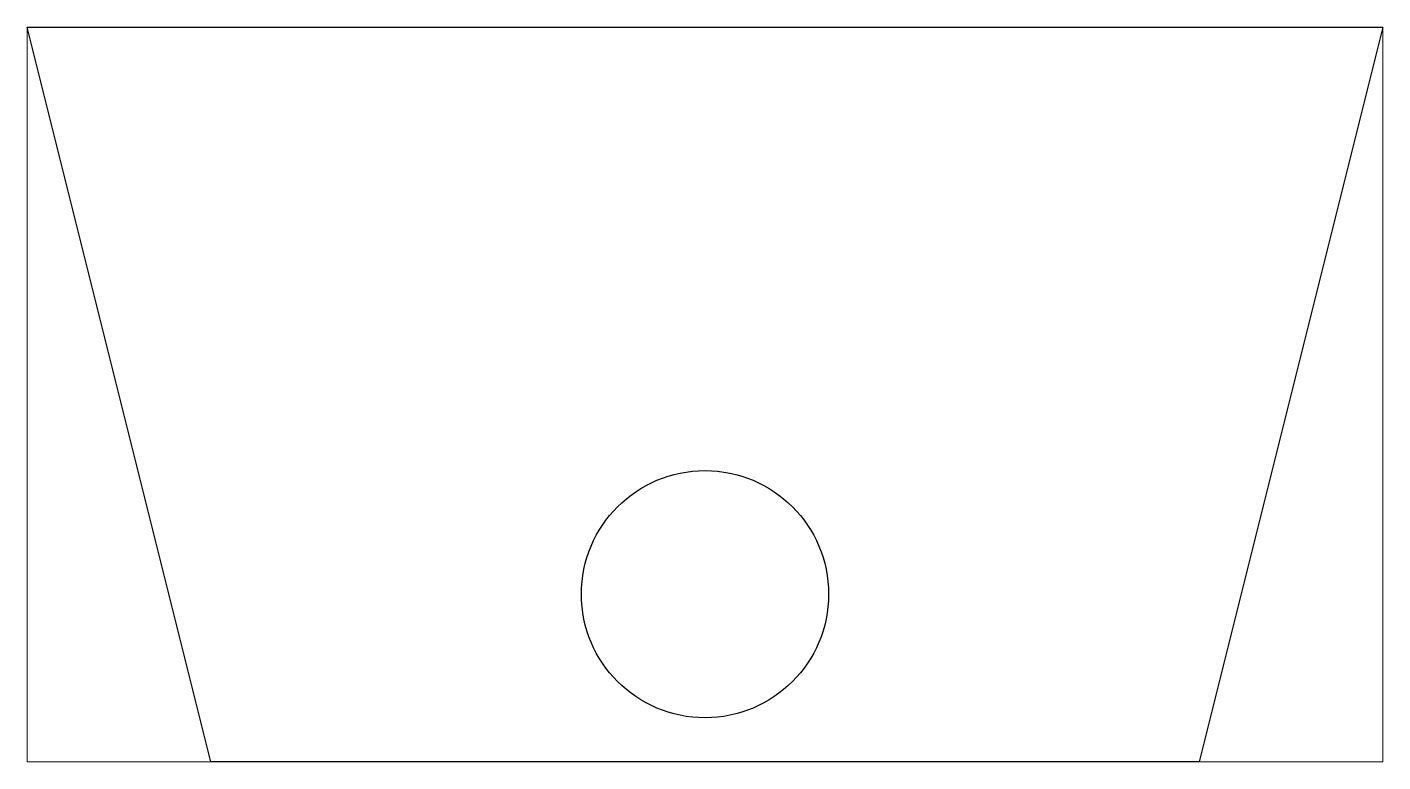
# Paper-space layout 'Layout1' of a CAD drawing. Header units: millimetres. Extents: x 0 to 257, y 28 to 167.
# The model-space entities are those that its viewports show. They can reach past a viewport. Long polylines and large blocks are cut down to what shows.
import ezdxf

# ---------------------------------------------------------------- set-up
doc = ezdxf.new("R2010")
doc.units = ezdxf.units.MM
doc.header["$LTSCALE"] = 10
doc.layers.add('BOLTS', color=6, linetype='Continuous')
doc.layers.add('MEMBERS', color=5, linetype='Continuous')

msp = doc.modelspace()

# ---------------------------------------------------------------- linework, layer by layer
at = {"layer": 'BOLTS', "color": 4, "linetype": 'Continuous'}
msp.add_circle((318.04, -93.71), 58, dxfattribs=at)
at = {"layer": 'MEMBERS', "color": 3, "linetype": 'Continuous'}
for p, q in [((0, 172.41), (636.08, 172.42)), ((86.19, -172.42), (0, 172.41)), ((636.08, 172.42), (549.89, -172.41)), ((549.89, -172.41), (86.19, -172.42))]:
    msp.add_line(p, q, dxfattribs=at)

psp = doc.layouts.get("Layout1")

# ---------------------------------------------------------------- viewports
at = {"layer": '0'}
psp.add_viewport(center=(128.5, 97.5), size=(257, 139.3283), view_center_point=(318.04, 0), view_height=344.8416, dxfattribs=at)

doc.saveas('drawing.dxf')
